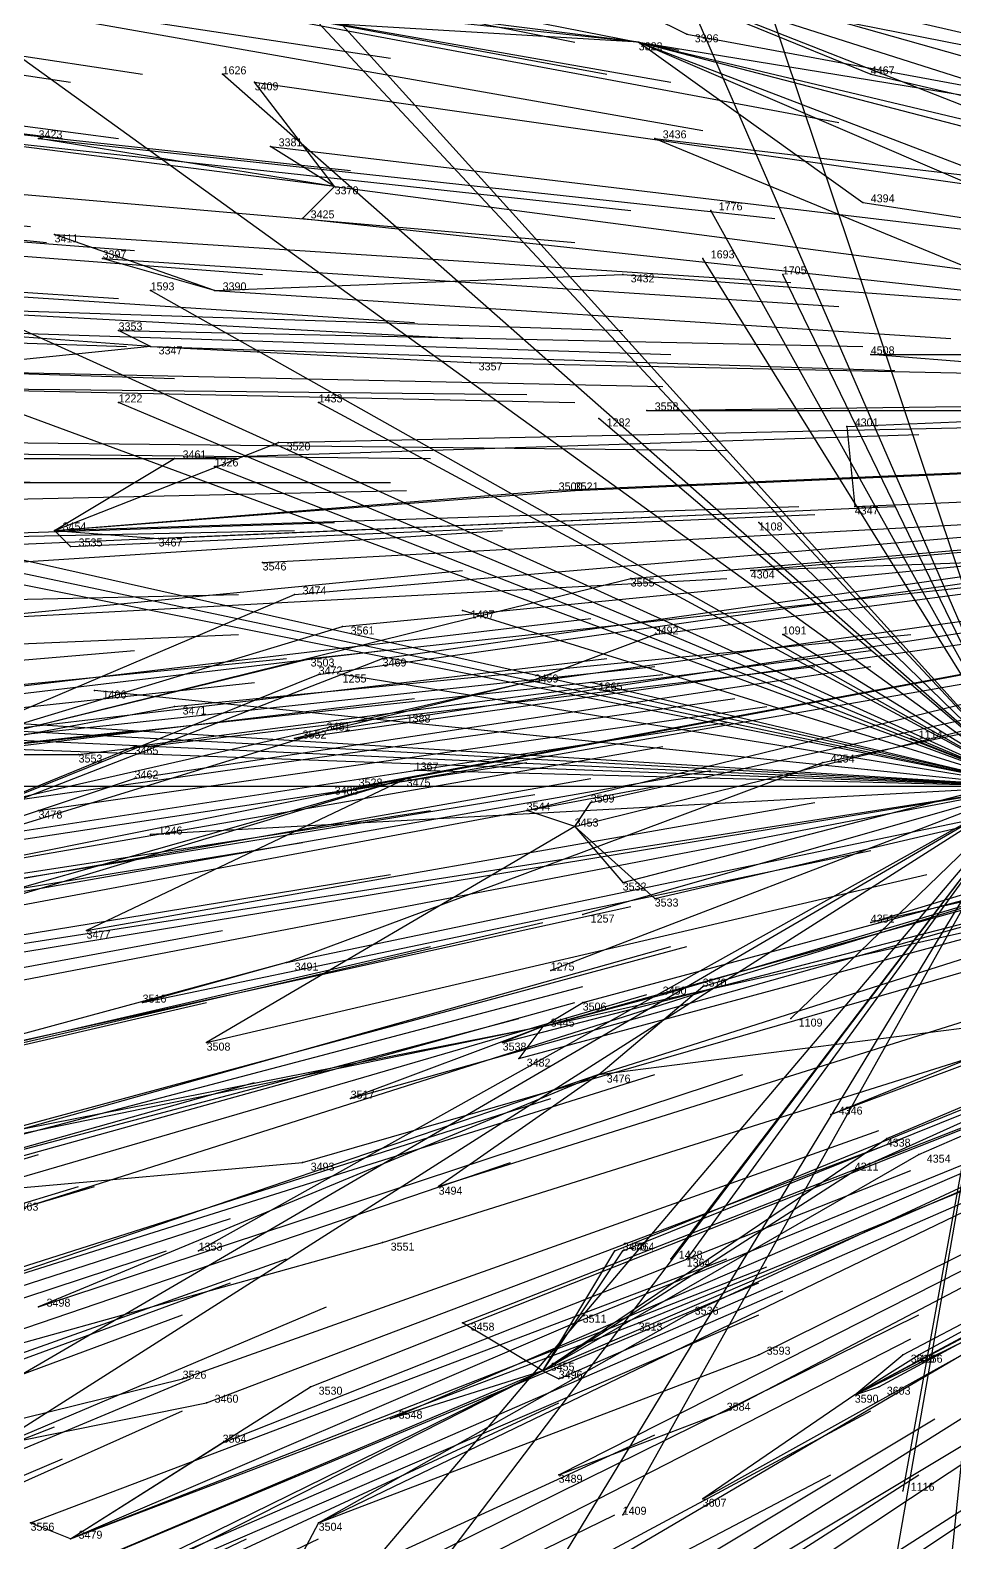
# Model space of a CAD drawing. Extents: x -0.5 to 0.59, y -0.5 to 0.58.
# Drawn here: x -0.329 to -0.2135, y -0.1395 to 0.0495 of the extents above; entities that cross this region are included whole.
import ezdxf

# ---------------------------------------------------------------- set-up
doc = ezdxf.new("R2010")
doc.units = 0
for name, color, linetype in [('Facilities', 3, 'CONTINUOUS'), ('Facilities_lines', 3, 'CONTINUOUS'), ('Normals', 1, 'CONTINUOUS'), ('Source_points', 5, 'CONTINUOUS'), ('Text', 3, 'CONTINUOUS')]:
    doc.layers.add(name, color=color, linetype=linetype)

msp = doc.modelspace()

# ---------------------------------------------------------------- linework, layer by layer
at = {"layer": 'Facilities', "color": 3}
for p in [(-0.253, 0.048, -0.644), (-0.251, 0.036, -0.633), (-0.291, 0.03, -0.732), (-0.306, 0.017, -0.766), (-0.314, 0.01, -0.784), (-0.252, 0.002, -0.63), (-0.227, 0, -0.566), (-0.326, -0.013, -0.815), (-0.3, -0.017, -0.752), (-0.267, -0.032, -0.671), (-0.282, -0.044, -0.714), (-0.261, -0.05, -0.665), (-0.297, -0.067, -0.76), (-0.265, -0.075, -0.688), (-0.258, -0.081, -0.676), (-0.229, -0.086, -0.61), (-0.265, -0.118, -0.724), (-0.226, -0.121, -0.641), (-0.263, -0.131, -0.735), (-0.293, -0.137, -0.809), (-0.324, -0.139, -0.88)]:
    msp.add_point(p, dxfattribs=at)
at = {"layer": 'Facilities_lines', "color": 3}
for p, q in [((-0.204, -0.045, -1.25), (-0.256, 0.11, -1.25)), ((-0.204, -0.045, -1.25), (-0.26, 0.084, -1.25)), ((-0.204, -0.045, -1.25), (-0.38, 0.082, -1.25)), ((-0.204, -0.045, -1.25), (-0.315, 0.074, -1.25)), ((-0.277, 0.064, -0.711), (-0.247, 0.049, -0.629)), ((-0.277, 0.064, -0.711), (-0.189, 0.036, -0.48)), ((-0.268, 0.062, -0.687), (-0.224, 0.044, -0.571)), ((-0.268, 0.062, -0.687), (-0.202, 0.036, -0.512)), ((-0.268, 0.062, -0.687), (-0.201, 0.043, -0.515)), ((-0.253, 0.048, -0.644), (-0.34, 0.059, -0.863)), ((-0.204, -0.045, -1.25), (-0.298, 0.059, -1.25)), ((-0.253, 0.048, -0.644), (-0.319, 0.055, -0.809)), ((-0.253, 0.048, -0.644), (-0.336, 0.053, -0.851)), ((-0.253, 0.048, -0.644), (-0.225, 0.028, -0.566)), ((-0.253, 0.048, -0.644), (-0.19, 0.021, -0.478)), ((-0.253, 0.048, -0.644), (-0.211, 0.032, -0.532)), ((-0.253, 0.048, -0.644), (-0.176, 0.028, -0.445)), ((-0.253, 0.048, -0.644), (-0.173, 0.029, -0.438)), ((-0.204, -0.045, -1.25), (-0.305, 0.044, -1.25)), ((-0.291, 0.03, -0.732), (-0.301, 0.043, -0.761)), ((-0.291, 0.03, -0.732), (-0.346, 0.037, -0.87)), ((-0.291, 0.03, -0.732), (-0.328, 0.036, -0.826)), ((-0.251, 0.036, -0.633), (-0.205, 0.017, -0.515)), ((-0.291, 0.03, -0.732), (-0.299, 0.035, -0.752)), ((-0.204, -0.045, -1.25), (-0.374, 0.032, -1.25)), ((-0.291, 0.03, -0.732), (-0.295, 0.026, -0.74)), ((-0.204, -0.045, -1.25), (-0.244, 0.027, -1.25)), ((-0.306, 0.017, -0.766), (-0.326, 0.024, -0.818)), ((-0.306, 0.017, -0.766), (-0.32, 0.021, -0.802)), ((-0.204, -0.045, -1.25), (-0.245, 0.021, -1.25)), ((-0.306, 0.017, -0.766), (-0.255, 0.019, -0.638)), ((-0.204, -0.045, -1.25), (-0.235, 0.019, -1.25)), ((-0.204, -0.045, -1.25), (-0.314, 0.017, -1.25)), ((-0.314, 0.01, -0.784), (-0.341, 0.012, -0.854)), ((-0.314, 0.01, -0.784), (-0.318, 0.012, -0.796)), ((-0.204, -0.045, -1.25), (-0.353, 0.01, -1.25)), ((-0.314, 0.01, -0.784), (-0.343, 0.007, -0.857)), ((-0.314, 0.01, -0.784), (-0.274, 0.008, -0.684)), ((-0.138, 0.002, -0.345), (-0.224, 0.009, -0.561)), ((-0.204, -0.045, -1.25), (-0.318, 0.003, -1.25)), ((-0.204, -0.045, -1.25), (-0.293, 0.003, -1.25)), ((-0.252, 0.002, -0.63), (-0.172, 0.003, -0.431)), ((-0.204, -0.045, -1.25), (-0.258, 0.001, -1.25)), ((-0.227, 0, -0.566), (-0.226, -0.01, -0.566)), ((-0.326, -0.013, -0.815), (-0.298, -0.002, -0.745)), ((-0.326, -0.013, -0.815), (-0.311, -0.004, -0.777)), ((-0.204, -0.045, -1.25), (-0.306, -0.005, -1.25)), ((-0.326, -0.013, -0.815), (-0.264, -0.008, -0.66)), ((-0.326, -0.013, -0.815), (-0.261, -0.008, -0.654)), ((-0.204, -0.045, -1.25), (-0.351, -0.012, -1.25)), ((-0.326, -0.013, -0.815), (-0.313, -0.014, -0.784)), ((-0.326, -0.013, -0.815), (-0.324, -0.015, -0.811)), ((-0.204, -0.045, -1.25), (-0.238, -0.012, -1.25)), ((-0.204, -0.045, -1.25), (-0.354, -0.015, -1.25)), ((-0.204, -0.045, -1.25), (-0.346, -0.015, -1.25)), ((-0.152, -0.015, -0.381), (-0.239, -0.018, -0.6)), ((-0.343, -0.041, -0.862), (-0.254, -0.019, -0.637)), ((-0.343, -0.041, -0.862), (-0.296, -0.021, -0.741)), ((-0.204, -0.045, -1.25), (-0.275, -0.023, -1.25)), ((-0.343, -0.041, -0.862), (-0.29, -0.025, -0.727)), ((-0.267, -0.032, -0.671), (-0.251, -0.026, -0.631)), ((-0.204, -0.045, -1.25), (-0.235, -0.026, -1.25)), ((-0.37, -0.062, -0.939), (-0.285, -0.029, -0.717)), ((-0.343, -0.041, -0.862), (-0.294, -0.029, -0.74)), ((-0.37, -0.062, -0.939), (-0.293, -0.031, -0.737)), ((-0.267, -0.032, -0.671), (-0.333, -0.047, -0.841)), ((-0.267, -0.032, -0.671), (-0.296, -0.039, -0.746)), ((-0.204, -0.045, -1.25), (-0.29, -0.031, -1.25)), ((-0.204, -0.045, -1.25), (-0.259, -0.032, -1.25)), ((-0.204, -0.045, -1.25), (-0.321, -0.033, -1.25)), ((-0.343, -0.041, -0.862), (-0.311, -0.035, -0.782)), ((-0.204, -0.045, -1.25), (-0.351, -0.037, -1.25)), ((-0.204, -0.045, -1.25), (-0.333, -0.037, -1.25)), ((-0.204, -0.045, -1.25), (-0.282, -0.037, -1.25)), ((-0.37, -0.062, -0.939), (-0.292, -0.038, -0.737)), ((-0.204, -0.045, -1.25), (-0.358, -0.038, -1.25)), ((-0.204, -0.045, -1.25), (-0.219, -0.039, -1.25)), ((-0.37, -0.062, -0.939), (-0.316, -0.04, -0.796)), ((-0.343, -0.041, -0.862), (-0.323, -0.041, -0.815)), ((-0.204, -0.045, -1.25), (-0.341, -0.04, -1.25)), ((-0.297, -0.067, -0.76), (-0.23, -0.042, -0.584)), ((-0.204, -0.045, -1.25), (-0.281, -0.043, -1.25)), ((-0.204, -0.045, -1.25), (-0.377, -0.072, -1.25)), ((-0.37, -0.062, -0.939), (-0.316, -0.044, -0.798)), ((-0.204, -0.045, -1.25), (-0.356, -0.07, -1.25)), ((-0.204, -0.045, -1.25), (-0.355, -0.074, -1.25)), ((-0.204, -0.045, -1.25), (-0.35, -0.045, -1.25)), ((-0.204, -0.045, -1.25), (-0.347, -0.136, -1.25)), ((-0.204, -0.045, -1.25), (-0.343, -0.126, -1.25)), ((-0.282, -0.044, -0.714), (-0.342, -0.056, -0.866)), ((-0.282, -0.044, -0.714), (-0.342, -0.062, -0.87)), ((-0.282, -0.044, -0.714), (-0.335, -0.059, -0.851)), ((-0.282, -0.044, -0.714), (-0.322, -0.063, -0.821)), ((-0.204, -0.045, -1.25), (-0.314, -0.051, -1.25)), ((-0.204, -0.045, -1.25), (-0.308, -0.103, -1.25)), ((-0.204, -0.045, -1.25), (-0.293, -0.15, -1.25)), ((-0.282, -0.044, -0.714), (-0.292, -0.046, -0.738)), ((-0.282, -0.044, -0.714), (-0.288, -0.045, -0.73)), ((-0.204, -0.045, -1.25), (-0.286, -0.153, -1.25)), ((-0.204, -0.045, -1.25), (-0.266, -0.147, -1.25)), ((-0.204, -0.045, -1.25), (-0.264, -0.068, -1.25)), ((-0.204, -0.045, -1.25), (-0.26, -0.061, -1.25)), ((-0.204, -0.045, -1.25), (-0.255, -0.136, -1.25)), ((-0.204, -0.045, -1.25), (-0.249, -0.104, -1.25)), ((-0.204, -0.045, -1.25), (-0.247, -0.104, -1.25)), ((-0.204, -0.045, -1.25), (-0.234, -0.074, -1.25)), ((-0.204, -0.045, -1.25), (-0.225, -0.165, -1.25)), ((-0.149, -0.045, -0.39), (-0.224, -0.062, -0.582)), ((-0.204, -0.045, -1.25), (-0.22, -0.133, -1.25)), ((-0.204, -0.045, -1.25), (-0.217, -0.171, -1.25)), ((-0.261, -0.05, -0.665), (-0.259, -0.047, -0.659)), ((-0.37, -0.062, -0.939), (-0.328, -0.048, -0.83)), ((-0.261, -0.05, -0.665), (-0.267, -0.048, -0.678)), ((-0.261, -0.05, -0.665), (-0.307, -0.077, -0.792)), ((-0.261, -0.05, -0.665), (-0.255, -0.057, -0.654)), ((-0.261, -0.05, -0.665), (-0.251, -0.059, -0.646)), ((-0.265, -0.075, -0.688), (-0.198, -0.06, -0.517)), ((-0.229, -0.086, -0.61), (-0.165, -0.062, -0.441)), ((-0.297, -0.067, -0.76), (-0.345, -0.08, -0.885)), ((-0.297, -0.067, -0.76), (-0.315, -0.072, -0.808)), ((-0.265, -0.075, -0.688), (-0.25, -0.071, -0.65)), ((-0.258, -0.081, -0.676), (-0.245, -0.07, -0.637)), ((-0.265, -0.075, -0.688), (-0.26, -0.072, -0.675)), ((-0.265, -0.075, -0.688), (-0.338, -0.09, -0.875)), ((-0.265, -0.075, -0.688), (-0.336, -0.089, -0.869)), ((-0.265, -0.075, -0.688), (-0.289, -0.084, -0.753)), ((-0.265, -0.075, -0.688), (-0.27, -0.077, -0.703)), ((-0.265, -0.075, -0.688), (-0.268, -0.079, -0.698)), ((-0.258, -0.081, -0.676), (-0.211, -0.075, -0.561)), ((-0.258, -0.081, -0.676), (-0.34, -0.109, -0.892)), ((-0.258, -0.081, -0.676), (-0.328, -0.11, -0.864)), ((-0.258, -0.081, -0.676), (-0.278, -0.095, -0.735)), ((-0.265, -0.118, -0.724), (-0.222, -0.089, -0.599)), ((-0.351, -0.097, -0.912), (-0.295, -0.092, -0.772)), ((-0.265, -0.118, -0.724), (-0.218, -0.091, -0.591)), ((-0.265, -0.118, -0.724), (-0.226, -0.093, -0.612)), ((-0.226, -0.121, -0.641), (-0.173, -0.093, -0.492)), ((-0.226, -0.121, -0.641), (-0.179, -0.098, -0.51)), ((-0.357, -0.122, -0.944), (-0.285, -0.102, -0.757)), ((-0.265, -0.118, -0.724), (-0.255, -0.103, -0.686)), ((-0.265, -0.118, -0.724), (-0.256, -0.103, -0.689)), ((-0.293, -0.137, -0.809), (-0.247, -0.111, -0.676)), ((-0.324, -0.139, -0.88), (-0.261, -0.112, -0.709)), ((-0.324, -0.139, -0.88), (-0.253, -0.112, -0.693)), ((-0.265, -0.118, -0.724), (-0.275, -0.112, -0.742)), ((-0.293, -0.137, -0.809), (-0.238, -0.116, -0.661)), ((-0.226, -0.121, -0.641), (-0.22, -0.116, -0.622)), ((-0.226, -0.121, -0.641), (-0.218, -0.116, -0.618)), ((-0.391, -0.139, -1.037), (-0.31, -0.119, -0.831)), ((-0.265, -0.118, -0.724), (-0.324, -0.148, -0.89)), ((-0.265, -0.118, -0.724), (-0.324, -0.143, -0.886)), ((-0.265, -0.118, -0.724), (-0.32, -0.145, -0.879)), ((-0.265, -0.118, -0.724), (-0.284, -0.124, -0.775)), ((-0.265, -0.118, -0.724), (-0.263, -0.119, -0.722)), ((-0.324, -0.139, -0.88), (-0.294, -0.12, -0.794)), ((-0.226, -0.121, -0.641), (-0.223, -0.12, -0.633)), ((-0.391, -0.139, -1.037), (-0.307, -0.122, -0.825)), ((-0.226, -0.121, -0.641), (-0.245, -0.134, -0.699)), ((-0.263, -0.131, -0.735), (-0.242, -0.123, -0.678)), ((-0.324, -0.139, -0.88), (-0.305, -0.127, -0.826)), ((-0.324, -0.139, -0.88), (-0.329, -0.137, -0.891)), ((-0.293, -0.137, -0.809), (-0.301, -0.152, -0.842))]:
    msp.add_line(p, q, dxfattribs=at)
at = {"layer": 'Normals', "color": 1}
for p, q in [((-0.351, 0.066, -0.894), (-0.261, 0.048, -0.932)), ((-0.339, 0.065, -0.862), (-0.248, 0.047, -0.9)), ((-0.29, 0.063, -0.741), (-0.199, 0.045, -0.779)), ((-0.349, 0.061, -0.884), (-0.257, 0.044, -0.922)), ((-0.268, 0.062, -0.687), (-0.177, 0.041, -0.725)), ((-0.376, 0.06, -0.951), (-0.284, 0.046, -0.989)), ((-0.34, 0.059, -0.863), (-0.249, 0.043, -0.901)), ((-0.416, 0.057, -1.05), (-0.324, 0.043, -1.086)), ((-0.407, 0.058, -1.027), (-0.315, 0.044, -1.065)), ((-0.319, 0.055, -0.809), (-0.228, 0.038, -0.846)), ((-0.336, 0.053, -0.851), (-0.245, 0.037, -0.89)), ((-0.41, 0.048, -1.031), (-0.318, 0.036, -1.069)), ((-0.253, 0.048, -0.644), (-0.161, 0.033, -0.681)), ((-0.247, 0.049, -0.629), (-0.155, 0.032, -0.665)), ((-0.417, 0.047, -1.049), (-0.325, 0.036, -1.086)), ((-0.305, 0.044, -1.25), (-0.305, 0.044, -1.15)), ((-0.224, 0.044, -0.571), (-0.134, 0.023, -0.608)), ((-0.381, 0.042, -0.958), (-0.289, 0.032, -0.996)), ((-0.301, 0.043, -0.761), (-0.21, 0.03, -0.8)), ((-0.346, 0.037, -0.87), (-0.254, 0.027, -0.907)), ((-0.328, 0.036, -0.826), (-0.236, 0.026, -0.864)), ((-0.251, 0.036, -0.633), (-0.158, 0.025, -0.669)), ((-0.299, 0.035, -0.752), (-0.207, 0.024, -0.791)), ((-0.422, 0.034, -1.057), (-0.329, 0.025, -1.095)), ((-0.419, 0.032, -1.052), (-0.327, 0.023, -1.089)), ((-0.353, 0.031, -0.887), (-0.261, 0.023, -0.924)), ((-0.408, 0.029, -1.024), (-0.316, 0.022, -1.062)), ((-0.291, 0.03, -0.732), (-0.2, 0.018, -0.771)), ((-0.244, 0.027, -1.25), (-0.244, 0.027, -1.15)), ((-0.225, 0.028, -0.566), (-0.133, 0.014, -0.603)), ((-0.392, 0.026, -0.983), (-0.3, 0.019, -1.021)), ((-0.295, 0.026, -0.74), (-0.203, 0.016, -0.779)), ((-0.326, 0.024, -0.818), (-0.234, 0.018, -0.855)), ((-0.411, 0.022, -1.028), (-0.318, 0.016, -1.066)), ((-0.32, 0.021, -0.802), (-0.228, 0.015, -0.839)), ((-0.245, 0.021, -1.25), (-0.245, 0.021, -1.15)), ((-0.373, 0.019, -0.935), (-0.281, 0.013, -0.971)), ((-0.255, 0.019, -0.638), (-0.162, 0.012, -0.675)), ((-0.235, 0.019, -1.25), (-0.235, 0.019, -1.15)), ((-0.368, 0.016, -0.921), (-0.275, 0.011, -0.958)), ((-0.314, 0.017, -1.25), (-0.314, 0.017, -1.15)), ((-0.306, 0.017, -0.766), (-0.214, 0.011, -0.804)), ((-0.348, 0.015, -0.87), (-0.255, 0.012, -0.907)), ((-0.409, 0.013, -1.023), (-0.317, 0.01, -1.061)), ((-0.341, 0.012, -0.854), (-0.249, 0.009, -0.891)), ((-0.318, 0.012, -0.796), (-0.225, 0.01, -0.833)), ((-0.314, 0.01, -0.784), (-0.221, 0.007, -0.822)), ((-0.404, 0.009, -1.009), (-0.311, 0.006, -1.047)), ((-0.274, 0.008, -0.684), (-0.182, 0.006, -0.724)), ((-0.224, 0.009, -0.561), (-0.132, 0.009, -0.599)), ((-0.343, 0.007, -0.857), (-0.25, 0.005, -0.894)), ((-0.36, 0.005, -0.9), (-0.267, 0.004, -0.938)), ((-0.354, 0.005, -0.885), (-0.261, 0.003, -0.922)), ((-0.227, 0, -0.566), (-0.134, 0.004, -0.604)), ((-0.318, 0.003, -1.25), (-0.318, 0.003, -1.15)), ((-0.293, 0.003, -1.25), (-0.293, 0.003, -1.15)), ((-0.252, 0.002, -0.63), (-0.159, 0.002, -0.666)), ((-0.298, -0.002, -0.745), (-0.205, 0, -0.783)), ((-0.258, 0.001, -1.25), (-0.258, 0.001, -1.15)), ((-0.311, -0.004, -0.777), (-0.218, -0.001, -0.815)), ((-0.371, -0.003, -0.928), (-0.279, -0.004, -0.966)), ((-0.335, -0.002, -0.838), (-0.242, -0.003, -0.875)), ((-0.396, -0.004, -0.991), (-0.303, -0.004, -1.028)), ((-0.306, -0.005, -1.25), (-0.306, -0.005, -1.15)), ((-0.264, -0.008, -0.66), (-0.172, -0.004, -0.698)), ((-0.261, -0.008, -0.654), (-0.169, -0.004, -0.692)), ((-0.418, -0.006, -1.044), (-0.325, -0.007, -1.082)), ((-0.377, -0.007, -0.943), (-0.284, -0.007, -0.981)), ((-0.226, -0.01, -0.566), (-0.133, -0.006, -0.603)), ((-0.374, -0.01, -0.936), (-0.282, -0.008, -0.974)), ((-0.337, -0.015, -0.843), (-0.244, -0.011, -0.879)), ((-0.326, -0.013, -0.815), (-0.233, -0.01, -0.852)), ((-0.324, -0.015, -0.811), (-0.231, -0.011, -0.848)), ((-0.313, -0.014, -0.784), (-0.221, -0.01, -0.822)), ((-0.254, -0.019, -0.637), (-0.162, -0.011, -0.675)), ((-0.239, -0.018, -0.6), (-0.147, -0.01, -0.638)), ((-0.389, -0.015, -0.973), (-0.296, -0.013, -1.01)), ((-0.384, -0.015, -0.961), (-0.291, -0.012, -0.998)), ((-0.362, -0.019, -0.907), (-0.27, -0.013, -0.944)), ((-0.3, -0.017, -0.752), (-0.208, -0.012, -0.79)), ((-0.296, -0.021, -0.741), (-0.203, -0.013, -0.778)), ((-0.238, -0.012, -1.25), (-0.238, -0.012, -1.15)), ((-0.251, -0.026, -0.631), (-0.16, -0.014, -0.671)), ((-0.29, -0.025, -0.727), (-0.198, -0.016, -0.765)), ((-0.285, -0.029, -0.717), (-0.193, -0.016, -0.754)), ((-0.367, -0.027, -0.919), (-0.275, -0.018, -0.957)), ((-0.293, -0.031, -0.737), (-0.201, -0.018, -0.774)), ((-0.335, -0.024, -0.839), (-0.242, -0.019, -0.875)), ((-0.294, -0.029, -0.74), (-0.202, -0.019, -0.778)), ((-0.267, -0.032, -0.671), (-0.175, -0.019, -0.71)), ((-0.395, -0.023, -0.99), (-0.303, -0.021, -1.027)), ((-0.352, -0.035, -0.884), (-0.259, -0.024, -0.921)), ((-0.292, -0.038, -0.737), (-0.201, -0.024, -0.774)), ((-0.275, -0.023, -1.25), (-0.275, -0.023, -1.15)), ((-0.23, -0.042, -0.584), (-0.139, -0.023, -0.621)), ((-0.396, -0.03, -0.992), (-0.303, -0.026, -1.029)), ((-0.311, -0.035, -0.782), (-0.219, -0.026, -0.82)), ((-0.296, -0.039, -0.746), (-0.204, -0.026, -0.784)), ((-0.267, -0.048, -0.678), (-0.177, -0.026, -0.716)), ((-0.235, -0.026, -1.25), (-0.235, -0.026, -1.15)), ((-0.409, -0.036, -1.027), (-0.316, -0.028, -1.063)), ((-0.377, -0.039, -0.947), (-0.285, -0.028, -0.984)), ((-0.316, -0.04, -0.796), (-0.224, -0.028, -0.833)), ((-0.288, -0.045, -0.73), (-0.197, -0.028, -0.767)), ((-0.282, -0.044, -0.714), (-0.191, -0.027, -0.751)), ((-0.261, -0.05, -0.665), (-0.172, -0.028, -0.703)), ((-0.259, -0.047, -0.659), (-0.169, -0.027, -0.697)), ((-0.389, -0.038, -0.978), (-0.297, -0.029, -1.015)), ((-0.35, -0.04, -0.88), (-0.257, -0.029, -0.916)), ((-0.344, -0.04, -0.865), (-0.251, -0.03, -0.902)), ((-0.323, -0.041, -0.815), (-0.231, -0.03, -0.852)), ((-0.316, -0.044, -0.798), (-0.224, -0.03, -0.835)), ((-0.292, -0.046, -0.738), (-0.2, -0.03, -0.776)), ((-0.394, -0.042, -0.99), (-0.301, -0.032, -1.027)), ((-0.343, -0.041, -0.862), (-0.25, -0.031, -0.899)), ((-0.29, -0.031, -1.25), (-0.29, -0.031, -1.15)), ((-0.259, -0.032, -1.25), (-0.259, -0.032, -1.15)), ((-0.373, -0.045, -0.94), (-0.281, -0.034, -0.978)), ((-0.333, -0.047, -0.841), (-0.241, -0.034, -0.879)), ((-0.321, -0.033, -1.25), (-0.321, -0.033, -1.15)), ((-0.255, -0.057, -0.654), (-0.166, -0.034, -0.692)), ((-0.328, -0.048, -0.83), (-0.237, -0.035, -0.868)), ((-0.224, -0.062, -0.582), (-0.136, -0.035, -0.62)), ((-0.333, -0.051, -0.843), (-0.242, -0.037, -0.881)), ((-0.282, -0.037, -1.25), (-0.282, -0.037, -1.15)), ((-0.408, -0.048, -1.028), (-0.316, -0.038, -1.064)), ((-0.251, -0.059, -0.646), (-0.161, -0.038, -0.684)), ((-0.219, -0.039, -1.25), (-0.219, -0.039, -1.15)), ((-0.342, -0.056, -0.866), (-0.25, -0.04, -0.903)), ((-0.359, -0.056, -0.907), (-0.267, -0.042, -0.945)), ((-0.335, -0.059, -0.851), (-0.244, -0.043, -0.888)), ((-0.281, -0.043, -1.25), (-0.281, -0.043, -1.15)), ((-0.245, -0.07, -0.637), (-0.156, -0.043, -0.675)), ((-0.35, -0.06, -0.888), (-0.259, -0.044, -0.925)), ((-0.342, -0.062, -0.87), (-0.251, -0.045, -0.907)), ((-0.25, -0.071, -0.65), (-0.162, -0.045, -0.688)), ((-0.358, -0.061, -0.907), (-0.266, -0.046, -0.944)), ((-0.322, -0.063, -0.821), (-0.231, -0.047, -0.86)), ((-0.37, -0.062, -0.939), (-0.279, -0.048, -0.977)), ((-0.297, -0.067, -0.76), (-0.206, -0.048, -0.797)), ((-0.26, -0.072, -0.675), (-0.171, -0.048, -0.713)), ((-0.314, -0.051, -1.25), (-0.314, -0.051, -1.15)), ((-0.265, -0.075, -0.688), (-0.175, -0.05, -0.725)), ((-0.229, -0.086, -0.61), (-0.143, -0.051, -0.648)), ((-0.387, -0.067, -0.982), (-0.295, -0.052, -1.018)), ((-0.315, -0.072, -0.808), (-0.224, -0.053, -0.846)), ((-0.27, -0.077, -0.703), (-0.181, -0.054, -0.74)), ((-0.258, -0.081, -0.676), (-0.17, -0.053, -0.714)), ((-0.222, -0.089, -0.599), (-0.137, -0.053, -0.636)), ((-0.218, -0.091, -0.591), (-0.133, -0.054, -0.628)), ((-0.376, -0.071, -0.958), (-0.284, -0.056, -0.994)), ((-0.307, -0.077, -0.792), (-0.217, -0.056, -0.83)), ((-0.268, -0.079, -0.698), (-0.179, -0.055, -0.736)), ((-0.226, -0.093, -0.612), (-0.142, -0.055, -0.649)), ((-0.345, -0.08, -0.885), (-0.254, -0.06, -0.923)), ((-0.289, -0.084, -0.753), (-0.2, -0.059, -0.79)), ((-0.356, -0.083, -0.913), (-0.265, -0.062, -0.949)), ((-0.26, -0.061, -1.25), (-0.26, -0.061, -1.15)), ((-0.397, -0.08, -1.011), (-0.305, -0.063, -1.048)), ((-0.37, -0.086, -0.948), (-0.279, -0.065, -0.985)), ((-0.338, -0.09, -0.875), (-0.249, -0.065, -0.913)), ((-0.336, -0.089, -0.869), (-0.247, -0.065, -0.907)), ((-0.295, -0.092, -0.772), (-0.205, -0.066, -0.809)), ((-0.278, -0.095, -0.735), (-0.189, -0.067, -0.771)), ((-0.264, -0.068, -1.25), (-0.264, -0.068, -1.15)), ((-0.256, -0.103, -0.689), (-0.17, -0.068, -0.726)), ((-0.255, -0.103, -0.686), (-0.168, -0.068, -0.723)), ((-0.351, -0.094, -0.908), (-0.26, -0.07, -0.943)), ((-0.341, -0.097, -0.885), (-0.252, -0.071, -0.923)), ((-0.331, -0.098, -0.864), (-0.243, -0.07, -0.902)), ((-0.398, -0.093, -1.021), (-0.307, -0.072, -1.057)), ((-0.351, -0.097, -0.912), (-0.261, -0.072, -0.947)), ((-0.247, -0.111, -0.676), (-0.163, -0.072, -0.714)), ((-0.22, -0.116, -0.622), (-0.138, -0.073, -0.658)), ((-0.218, -0.116, -0.618), (-0.137, -0.072, -0.655)), ((-0.359, -0.098, -0.929), (-0.268, -0.074, -0.965)), ((-0.285, -0.102, -0.757), (-0.196, -0.074, -0.793)), ((-0.238, -0.116, -0.661), (-0.155, -0.075, -0.7)), ((-0.234, -0.074, -1.25), (-0.234, -0.074, -1.15)), ((-0.261, -0.112, -0.709), (-0.175, -0.077, -0.747)), ((-0.253, -0.112, -0.693), (-0.167, -0.077, -0.73)), ((-0.226, -0.121, -0.641), (-0.144, -0.077, -0.678)), ((-0.223, -0.12, -0.633), (-0.141, -0.076, -0.67)), ((-0.275, -0.112, -0.742), (-0.188, -0.078, -0.779)), ((-0.34, -0.109, -0.892), (-0.251, -0.081, -0.929)), ((-0.328, -0.11, -0.864), (-0.24, -0.081, -0.903)), ((-0.265, -0.118, -0.724), (-0.179, -0.081, -0.76)), ((-0.242, -0.123, -0.678), (-0.16, -0.08, -0.716)), ((-0.39, -0.107, -1.01), (-0.301, -0.082, -1.048)), ((-0.263, -0.119, -0.722), (-0.178, -0.082, -0.758)), ((-0.352, -0.112, -0.924), (-0.264, -0.084, -0.961)), ((-0.294, -0.12, -0.794), (-0.208, -0.086, -0.832)), ((-0.31, -0.119, -0.831), (-0.223, -0.088, -0.868)), ((-0.284, -0.124, -0.775), (-0.198, -0.087, -0.811)), ((-0.307, -0.122, -0.825), (-0.22, -0.089, -0.862)), ((-0.263, -0.131, -0.735), (-0.18, -0.089, -0.772)), ((-0.245, -0.134, -0.699), (-0.164, -0.089, -0.736)), ((-0.417, -0.117, -1.082), (-0.328, -0.091, -1.12)), ((-0.357, -0.122, -0.944), (-0.269, -0.092, -0.98)), ((-0.305, -0.127, -0.826), (-0.219, -0.093, -0.864)), ((-0.412, -0.122, -1.074), (-0.323, -0.095, -1.112)), ((-0.41, -0.121, -1.069), (-0.321, -0.095, -1.107)), ((-0.293, -0.137, -0.809), (-0.21, -0.097, -0.847)), ((-0.242, -0.145, -0.705), (-0.162, -0.097, -0.742)), ((-0.391, -0.127, -1.029), (-0.304, -0.099, -1.068)), ((-0.4, -0.132, -1.052), (-0.312, -0.103, -1.091)), ((-0.308, -0.103, -1.25), (-0.308, -0.103, -1.15)), ((-0.384, -0.135, -1.018), (-0.297, -0.104, -1.056)), ((-0.329, -0.137, -0.891), (-0.242, -0.104, -0.928)), ((-0.324, -0.139, -0.88), (-0.237, -0.105, -0.917)), ((-0.249, -0.104, -1.25), (-0.249, -0.104, -1.15)), ((-0.247, -0.104, -1.25), (-0.247, -0.104, -1.15)), ((-0.391, -0.139, -1.037), (-0.304, -0.107, -1.076)), ((-0.324, -0.143, -0.886), (-0.238, -0.107, -0.922)), ((-0.32, -0.145, -0.879), (-0.235, -0.108, -0.915)), ((-0.279, -0.155, -0.797), (-0.199, -0.108, -0.836)), ((-0.396, -0.143, -1.053), (-0.31, -0.111, -1.092)), ((-0.377, -0.146, -1.01), (-0.292, -0.11, -1.049)), ((-0.324, -0.148, -0.89), (-0.238, -0.111, -0.926)), ((-0.301, -0.152, -0.842), (-0.218, -0.111, -0.88)), ((-0.251, -0.16, -0.744), (-0.173, -0.11, -0.781)), ((-0.301, -0.156, -0.848), (-0.219, -0.114, -0.886)), ((-0.278, -0.165, -0.808), (-0.2, -0.116, -0.846)), ((-0.395, -0.155, -1.06), (-0.309, -0.119, -1.098)), ((-0.272, -0.169, -0.8), (-0.195, -0.118, -0.838)), ((-0.347, -0.161, -0.957), (-0.263, -0.122, -0.994)), ((-0.395, -0.161, -1.066), (-0.31, -0.123, -1.104)), ((-0.306, -0.167, -0.871), (-0.224, -0.123, -0.908)), ((-0.296, -0.172, -0.856), (-0.216, -0.124, -0.893)), ((-0.413, -0.159, -1.105), (-0.326, -0.125, -1.143)), ((-0.336, -0.165, -0.935), (-0.251, -0.126, -0.972)), ((-0.41, -0.165, -1.106), (-0.325, -0.129, -1.142)), ((-0.311, -0.174, -0.891), (-0.229, -0.131, -0.929)), ((-0.296, -0.181, -0.868), (-0.218, -0.131, -0.905)), ((-0.283, -0.184, -0.843), (-0.205, -0.132, -0.88)), ((-0.22, -0.133, -1.25), (-0.22, -0.133, -1.15)), ((-0.34, -0.177, -0.958), (-0.256, -0.136, -0.994)), ((-0.255, -0.136, -1.25), (-0.255, -0.136, -1.15)), ((-0.386, -0.179, -1.063), (-0.302, -0.139, -1.101)), ((-0.377, -0.179, -1.043), (-0.293, -0.139, -1.081))]:
    msp.add_line(p, q, dxfattribs=at)
at = {"layer": 'Source_points', "color": 5}
for p in [(-0.247, 0.049, -0.629), (-0.305, 0.044, -1.25), (-0.224, 0.044, -0.571), (-0.301, 0.043, -0.761), (-0.328, 0.036, -0.826), (-0.299, 0.035, -0.752), (-0.244, 0.027, -1.25), (-0.225, 0.028, -0.566), (-0.295, 0.026, -0.74), (-0.326, 0.024, -0.818), (-0.32, 0.021, -0.802), (-0.245, 0.021, -1.25), (-0.255, 0.019, -0.638), (-0.235, 0.019, -1.25), (-0.314, 0.017, -1.25), (-0.318, 0.012, -0.796), (-0.274, 0.008, -0.684), (-0.224, 0.009, -0.561), (-0.318, 0.003, -1.25), (-0.293, 0.003, -1.25), (-0.258, 0.001, -1.25), (-0.298, -0.002, -0.745), (-0.311, -0.004, -0.777), (-0.306, -0.005, -1.25), (-0.264, -0.008, -0.66), (-0.261, -0.008, -0.654), (-0.226, -0.01, -0.566), (-0.238, -0.012, -1.25), (-0.324, -0.015, -0.811), (-0.313, -0.014, -0.784), (-0.239, -0.018, -0.6), (-0.254, -0.019, -0.637), (-0.296, -0.021, -0.741), (-0.275, -0.023, -1.25), (-0.29, -0.025, -0.727), (-0.251, -0.026, -0.631), (-0.235, -0.026, -1.25), (-0.294, -0.029, -0.74), (-0.285, -0.029, -0.717), (-0.293, -0.031, -0.737), (-0.29, -0.031, -1.25), (-0.259, -0.032, -1.25), (-0.321, -0.033, -1.25), (-0.311, -0.035, -0.782), (-0.282, -0.037, -1.25), (-0.296, -0.039, -0.746), (-0.292, -0.038, -0.737), (-0.219, -0.039, -1.25), (-0.323, -0.041, -0.815), (-0.316, -0.04, -0.796), (-0.281, -0.043, -1.25), (-0.23, -0.042, -0.584), (-0.316, -0.044, -0.798), (-0.288, -0.045, -0.73), (-0.292, -0.046, -0.738), (-0.259, -0.047, -0.659), (-0.328, -0.048, -0.83), (-0.267, -0.048, -0.678), (-0.314, -0.051, -1.25), (-0.255, -0.057, -0.654), (-0.251, -0.059, -0.646), (-0.26, -0.061, -1.25), (-0.224, -0.062, -0.582), (-0.322, -0.063, -0.821), (-0.264, -0.068, -1.25), (-0.25, -0.071, -0.65), (-0.245, -0.07, -0.637), (-0.315, -0.072, -0.808), (-0.26, -0.072, -0.675), (-0.234, -0.074, -1.25), (-0.307, -0.077, -0.792), (-0.27, -0.077, -0.703), (-0.268, -0.079, -0.698), (-0.289, -0.084, -0.753), (-0.222, -0.089, -0.599), (-0.295, -0.092, -0.772), (-0.218, -0.091, -0.591), (-0.226, -0.093, -0.612), (-0.278, -0.095, -0.735), (-0.285, -0.102, -0.757), (-0.308, -0.103, -1.25), (-0.256, -0.103, -0.689), (-0.255, -0.103, -0.686), (-0.249, -0.104, -1.25), (-0.247, -0.104, -1.25), (-0.328, -0.11, -0.864), (-0.247, -0.111, -0.676), (-0.275, -0.112, -0.742), (-0.261, -0.112, -0.709), (-0.253, -0.112, -0.693), (-0.238, -0.116, -0.661), (-0.22, -0.116, -0.622), (-0.218, -0.116, -0.618), (-0.31, -0.119, -0.831), (-0.263, -0.119, -0.722), (-0.294, -0.12, -0.794), (-0.223, -0.12, -0.633), (-0.307, -0.122, -0.825), (-0.284, -0.124, -0.775), (-0.242, -0.123, -0.678), (-0.305, -0.127, -0.826), (-0.245, -0.134, -0.699), (-0.22, -0.133, -1.25), (-0.255, -0.136, -1.25), (-0.329, -0.137, -0.891)]:
    msp.add_point(p, dxfattribs=at)

# ---------------------------------------------------------------- texts
at = {"layer": 'Text', "color": 3}
for s, p in [('3322', (-0.253, 0.047, -0.644)), ('3396', (-0.246, 0.048, -0.629)), ('1626', (-0.305, 0.044, -1.25)), ('4467', (-0.224, 0.044, -0.571)), ('3409', (-0.301, 0.042, -0.761)), ('3423', (-0.328, 0.036, -0.826)), ('3381', (-0.298, 0.035, -0.752)), ('3436', (-0.25, 0.036, -0.633)), ('3370', (-0.291, 0.029, -0.732)), ('4394', (-0.224, 0.028, -0.566)), ('3425', (-0.294, 0.026, -0.74)), ('1776', (-0.243, 0.027, -1.25)), ('3411', (-0.326, 0.023, -0.818)), ('3397', (-0.32, 0.021, -0.802)), ('1693', (-0.244, 0.021, -1.25)), ('3432', (-0.254, 0.018, -0.638)), ('1705', (-0.235, 0.019, -1.25)), ('1593', (-0.314, 0.017, -1.25)), ('3390', (-0.305, 0.017, -0.766)), ('3353', (-0.318, 0.012, -0.796)), ('3347', (-0.313, 0.009, -0.784)), ('4508', (-0.224, 0.009, -0.561)), ('3357', (-0.273, 0.007, -0.684)), ('1222', (-0.318, 0.003, -1.25)), ('1433', (-0.293, 0.003, -1.25)), ('3558', (-0.251, 0.002, -0.63)), ('1282', (-0.257, 0, -1.25)), ('4301', (-0.226, 0, -0.566)), ('3461', (-0.31, -0.004, -0.777)), ('3520', (-0.297, -0.003, -0.745)), ('1326', (-0.306, -0.005, -1.25)), ('3500', (-0.263, -0.008, -0.66)), ('3521', (-0.261, -0.008, -0.654)), ('4347', (-0.226, -0.011, -0.566)), ('3454', (-0.325, -0.013, -0.815)), ('1108', (-0.238, -0.013, -1.25)), ('3535', (-0.323, -0.015, -0.811)), ('3467', (-0.313, -0.015, -0.784)), ('3546', (-0.3, -0.018, -0.752)), ('4304', (-0.239, -0.019, -0.6)), ('3474', (-0.295, -0.021, -0.741)), ('3555', (-0.254, -0.02, -0.637)), ('1407', (-0.274, -0.024, -1.25)), ('3561', (-0.289, -0.026, -0.727)), ('3492', (-0.251, -0.026, -0.631)), ('1091', (-0.235, -0.026, -1.25)), ('3503', (-0.294, -0.03, -0.74)), ('3472', (-0.293, -0.031, -0.737)), ('3469', (-0.285, -0.03, -0.717)), ('1255', (-0.29, -0.032, -1.25)), ('3459', (-0.266, -0.032, -0.671)), ('1265', (-0.258, -0.033, -1.25)), ('1406', (-0.32, -0.034, -1.25)), ('3471', (-0.31, -0.036, -0.782)), ('3481', (-0.292, -0.038, -0.737)), ('1388', (-0.282, -0.037, -1.25)), ('3552', (-0.295, -0.039, -0.746)), ('1114', (-0.218, -0.039, -1.25)), ('3553', (-0.323, -0.042, -0.815)), ('3465', (-0.316, -0.041, -0.796)), ('4254', (-0.229, -0.042, -0.584)), ('3462', (-0.316, -0.044, -0.798)), ('1367', (-0.281, -0.043, -1.25)), ('3483', (-0.291, -0.046, -0.738)), ('3528', (-0.288, -0.045, -0.73)), ('3475', (-0.282, -0.045, -0.714)), ('3544', (-0.267, -0.048, -0.678)), ('3509', (-0.259, -0.047, -0.659)), ('3478', (-0.328, -0.049, -0.83)), ('3453', (-0.261, -0.05, -0.665)), ('1246', (-0.313, -0.051, -1.25)), ('3532', (-0.255, -0.058, -0.654)), ('3533', (-0.251, -0.06, -0.646)), ('1257', (-0.259, -0.062, -1.25)), ('4351', (-0.224, -0.062, -0.582)), ('3477', (-0.322, -0.064, -0.821)), ('3491', (-0.296, -0.068, -0.76)), ('1275', (-0.264, -0.068, -1.25)), ('3570', (-0.245, -0.07, -0.637)), ('3516', (-0.315, -0.072, -0.808)), ('3450', (-0.25, -0.071, -0.65)), ('3506', (-0.26, -0.073, -0.675)), ('3445', (-0.264, -0.075, -0.688)), ('1109', (-0.233, -0.075, -1.25)), ('3508', (-0.307, -0.078, -0.792)), ('3538', (-0.27, -0.078, -0.703)), ('3482', (-0.267, -0.08, -0.698)), ('3476', (-0.257, -0.082, -0.676)), ('3517', (-0.289, -0.084, -0.753)), ('4346', (-0.228, -0.086, -0.61)), ('4338', (-0.222, -0.09, -0.599)), ('3493', (-0.294, -0.093, -0.772)), ('4211', (-0.226, -0.093, -0.612)), ('4354', (-0.217, -0.092, -0.591)), ('3494', (-0.278, -0.096, -0.735)), ('3463', (-0.331, -0.098, -0.864)), ('1353', (-0.308, -0.103, -1.25)), ('3551', (-0.284, -0.103, -0.757)), ('3470', (-0.255, -0.103, -0.689)), ('3464', (-0.254, -0.103, -0.686)), ('1428', (-0.248, -0.104, -1.25)), ('1364', (-0.247, -0.105, -1.25)), ('3498', (-0.327, -0.11, -0.864)), ('3511', (-0.26, -0.112, -0.709)), ('3536', (-0.246, -0.111, -0.676)), ('3458', (-0.274, -0.113, -0.742)), ('3513', (-0.253, -0.113, -0.693)), ('3593', (-0.237, -0.116, -0.661)), ('3455', (-0.264, -0.118, -0.724)), ('3615', (-0.219, -0.117, -0.622)), ('4256', (-0.218, -0.117, -0.618)), ('3526', (-0.31, -0.119, -0.831)), ('3496', (-0.263, -0.119, -0.722)), ('3530', (-0.293, -0.121, -0.794)), ('3603', (-0.222, -0.121, -0.633)), ('3460', (-0.306, -0.122, -0.825)), ('3584', (-0.242, -0.123, -0.678)), ('3590', (-0.226, -0.122, -0.641)), ('3548', (-0.283, -0.124, -0.775)), ('3564', (-0.305, -0.127, -0.826)), ('3489', (-0.263, -0.132, -0.735)), ('1116', (-0.219, -0.133, -1.25)), ('3607', (-0.245, -0.135, -0.699)), ('1409', (-0.255, -0.136, -1.25)), ('3556', (-0.329, -0.138, -0.891)), ('3504', (-0.293, -0.138, -0.809)), ('3479', (-0.323, -0.139, -0.88))]:
    msp.add_text(s, height=0.001, dxfattribs=at).set_placement(p)

doc.saveas('drawing.dxf')
